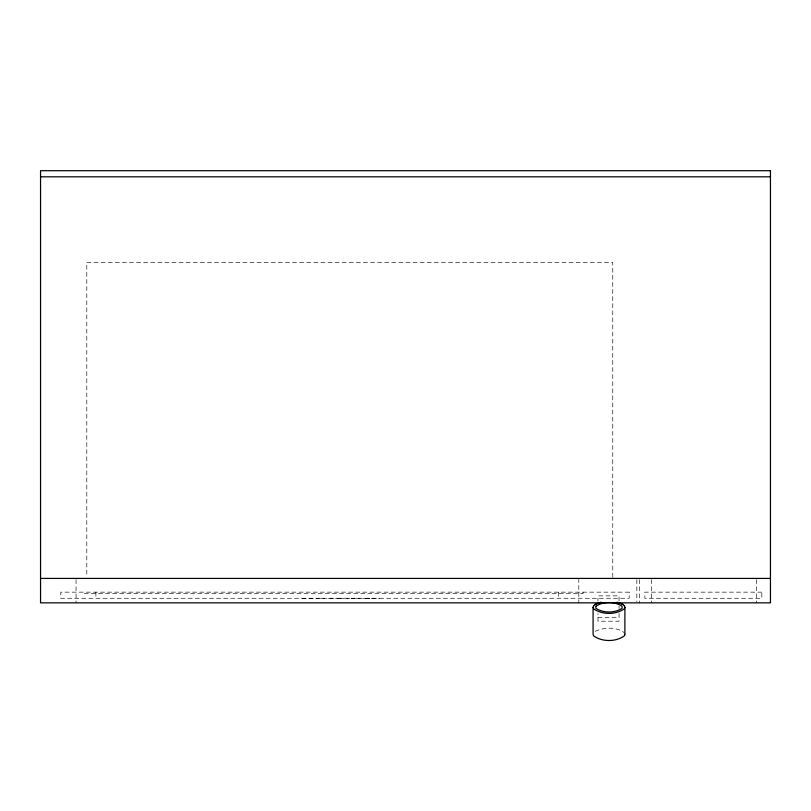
<?xml version="1.0" encoding="UTF-8"?>
<svg xmlns="http://www.w3.org/2000/svg" width="811" height="811" viewBox="0 0 811 811"><rect width="100%" height="100%" fill="white"/><g stroke="black" fill="none" stroke-linecap="round" stroke-linejoin="round"><path stroke-width="0.61" stroke-dasharray="4.05 3.04" d="M302.148 598.7L319.189 598.265M320.426 598.265L327.249 598.275M328.445 598.275L338.481 598.275M339.677 598.275L349.723 598.275M351.072 598.275L355.877 598.275M356.141 598.285L367.424 598.285M368.032 598.285L369.857 598.285M371.286 598.285L379.66 598.285M595.213 631.303C604.104 627.248 616.34 626.558 624.358 632.742M597.981 617.293L619.057 617.293M756.328 579.632L756.328 602.847M651.466 579.632L651.466 602.847M639.362 579.632L639.362 602.847M636.838 579.632L636.838 601.62M619.057 600.941L619.057 595.872L597.981 595.872L597.981 600.941M619.057 605.949L619.057 608.544M619.057 613.511L619.057 621.216L597.981 621.216L597.981 613.511M612.761 577.148L612.761 262.328L86.797 262.328L86.797 577.148M583.068 592.152L583.068 593.682L83.736 593.682L83.736 592.152M578.821 578.415L578.821 602.847M558.627 592.152L558.627 598.265M95.901 592.152L95.901 598.265M76.052 579.632L76.052 602.847M629.204 592.152L60.784 592.152L60.784 598.265L629.204 598.265L629.204 592.152M761.823 592.152L644.857 592.152L644.857 598.265L761.823 598.265L761.823 592.152"/><path stroke-width="1.22" d="M593.084 607.378L593.632 605.746M593.632 605.847L595.213 604.317L601.042 602.157M595.213 604.428L597.748 603.202M40.55 176.818L770.45 176.818M40.55 578.415L770.45 578.415M616.948 602.157L622.767 604.317L624.358 605.847M620.243 603.202L622.767 604.428M624.358 605.746L624.896 607.378M624.896 634.303L624.358 635.854C615.914 642.059 602.066 642.059 593.632 635.854L593.084 634.303L593.084 607.267L593.632 608.797C602.107 614.92 615.873 614.92 624.358 608.797L624.896 607.267L624.896 634.303M595.872 606.253L595.872 608.291C603.222 613.238 614.758 613.238 622.108 608.291L622.108 606.253C614.758 601.306 603.222 601.306 595.872 606.253M770.45 170.705L40.55 170.705L40.55 602.847L770.45 602.847L770.45 170.705"/></g></svg>
